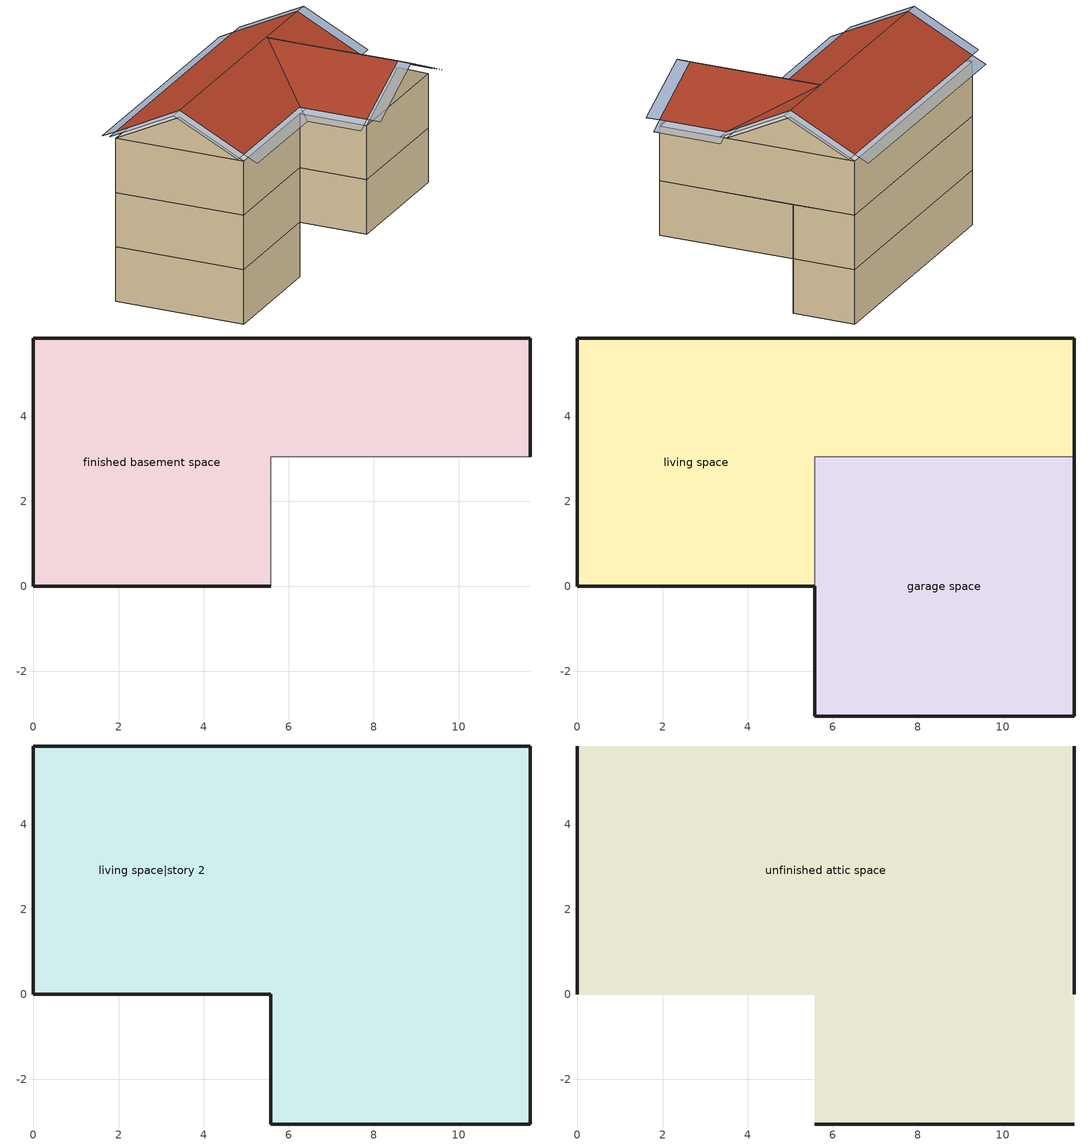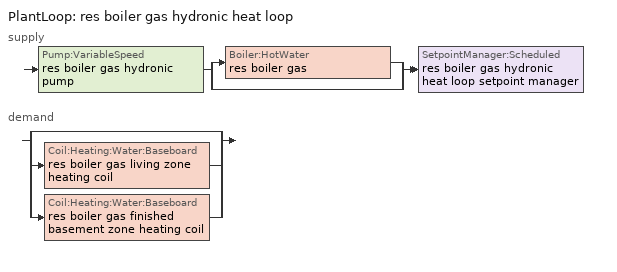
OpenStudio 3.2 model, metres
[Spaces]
finished basement space
 floor foundation: 0,0 0,5.84 11.67,5.84 11.67,3.05 5.58,3.05 5.58,0 z-2.44
 wall foundation: 11.67,3.05 11.67,5.84 0,5.84 0,0 5.58,0 z-2.44:0
 wall adiabatic: 5.58,0 5.58,3.05 11.67,3.05 z-2.44:0
garage space
 floor foundation: 5.58,-3.05 5.58,3.05 11.67,3.05 11.67,-3.05 z0
 wall outside: 5.58,0 5.58,-3.05 11.67,-3.05 11.67,3.05 z0:2.44
 wall to living space: 11.67,3.05 5.58,3.05 5.58,0 z0:2.44
living space
 floor to finished basement space: 0,0 0,5.84 11.67,5.84 11.67,3.05 5.58,3.05 5.58,0 z0
 wall outside: 11.67,3.05 11.67,5.84 0,5.84 0,0 5.58,0 z0:2.44
living space|story 2
 floor to garage space: 11.67,3.05 11.67,-3.05 5.58,-3.05 5.58,3.05 z2.44
 floor to living space: 11.67,5.84 11.67,3.05 5.58,3.05 5.58,0 0,0 0,5.84 z2.44
 wall outside: 0,5.84 0,0 5.58,0 5.58,-3.05 11.67,-3.05 11.67,5.84 0,5.84 z2.44:4.88
unfinished attic space
 floor to living space|story 2: 11.67,5.84 11.67,0 0,0 0,5.84 z4.88; 5.58,-3.05 5.58,0 11.67,0 11.67,-3.05 z4.88
 wall outside: 0,2.92,6.34 0,5.84,4.88 0,0,4.88; 11.67,2.92,6.34 11.67,0,4.88 11.67,5.84,4.88; 5.58,-3.05,4.88 11.67,-3.05,4.88 8.62,-3.05,6.33
 roof outside: 0,2.92,6.64 11.67,2.92,6.64 11.67,5.84,5.18 0,5.84,5.18; 5.58,0,5.17 5.58,-3.05,5.17 8.62,-3.05,6.62 8.62,2.9,6.62; 11.67,0,5.17 8.62,2.9,6.62 8.62,-3.05,6.62 11.67,-3.05,5.17; 0,2.92,6.64 0,0,5.18 5.58,0,5.18 8.62,2.9,6.63 11.67,0,5.18 11.67,2.92,6.64
shading: 4.97,0,4.88 4.97,-3.05,4.88 5.58,-3.05,5.17 5.58,0,5.17; 5.58,-3.66,5.17 8.62,-3.66,6.62 8.62,-3.05,6.62 5.58,-3.05,5.17; -0.61,2.92,6.64 -0.61,0,5.18 0,0,5.18 0,2.92,6.64; 0,-0.61,4.88 5.58,-0.61,4.88 5.58,0,5.18 0,0,5.18; 12.28,0,5.18 12.28,2.92,6.64 11.67,2.92,6.64 11.67,0,5.18; 12.28,-3.05,4.88 12.28,0,4.88 11.67,0,5.17 11.67,-3.05,5.17; 8.62,-3.66,6.62 11.67,-3.66,5.17 11.67,-3.05,5.17 8.62,-3.05,6.62; -0.61,5.84,5.18 -0.61,2.92,6.64 0,2.92,6.64 0,5.84,5.18; 12.28,2.92,6.64 12.28,5.84,5.18 11.67,5.84,5.18 11.67,2.92,6.64; 11.67,6.45,4.88 0,6.45,4.88 0,5.84,5.18 11.67,5.84,5.18
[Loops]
PlantLoop 'res boiler gas hydronic heat loop'
 supply: Pump:VariableSpeed 'res boiler gas hydronic pump' > split
  | Boiler:HotWater 'res boiler gas'
  | bypass
  join > SetpointManager:Scheduled 'res boiler gas hydronic heat loop setpoint manager'
 demand: split
  | bypass
  | Coil:Heating:Water:Baseboard 'res boiler gas living zone heating coil'
  | Coil:Heating:Water:Baseboard 'res boiler gas finished basement zone heating coil'
[Site]
Denver Intl Ap_CO_USA: Latitude {deg}=39.83; Longitude {deg}=-104.65; Time Zone {hr}=-7; Elevation {m}=1650
[ClimateZones]
Climate Zone Institution Name 1=Building America; Climate Zone Document Year 1=0; Climate Zone Value 1=Cold
[Site:WaterMainsTemperature]
Calculation Method=Correlation; Annual Average Outdoor Air Temperature {C}=10.8753; Maximum Difference In Monthly Average Outdoor Air Temperatures {deltaC}=23.1524
[Site:GroundTemperature:Deep]
10.8753, 10.8753, 10.8753, 10.8753, 10.8753, 10.8753, 10.8753, 10.8753, 10.8753, 10.8753, 10.8753, 10.8753
[Building]
Building 1: North Axis {deg}=0; Standards Number of Stories=3; Standards Number of Above Ground Stories=2; Standards Building Type=singlefamilydetached; Standards Number of Living Units=1
[ThermalZone] Use Ideal Air Loads=No
Name | Thermostat
living zone | living zone temperature setpoint
garage zone; unfinished attic zone
finished basement zone | finished basement zone temperature setpoint
[Sizing:Zone] Zone Cooling Design Supply Air Temperature Input Method=SupplyAirTemperature; Zone Cooling Design Supply Air Temperature {C}=14; Zone Cooling Design Supply Air Temperature Difference {deltaC}=11.11; Zone Heating Design Supply Air Temperature Input Method=SupplyAirTemperature; Zone Heating Design Supply Air Temperature {C}=40; Zone Heating Design Supply Air Temperature Difference {deltaC}=11.11; Zone Cooling Design Supply Air Humidity Ratio {kg-H2O/kg-air}=0.0085; Zone Heating Design Supply Air Humidity Ratio {kg-H2O/kg-air}=0.008; Cooling Design Air Flow Method=DesignDay; Heating Design Air Flow Method=DesignDay; Account for Dedicated Outdoor Air System=No; Dedicated Outdoor Air System Control Strategy=NeutralSupplyAir; Dedicated Outdoor Air Low Setpoint Temperature for Design {C}=autosize; Dedicated Outdoor Air High Setpoint Temperature for Design {C}=autosize
living zone; garage zone; unfinished attic zone; finished basement zone
[Zone equipment]
living zone: res boiler gas living zone convective water, res room ac zone ptac
finished basement zone: res boiler gas finished basement zone convective water, res room ac zone ptac 1
[Space]
Name | Space Type | Thermal Zone | Building Unit
garage space | Space Type 1 | garage zone
living space; living space|story 2 | Space Type 2 | living zone | unit 1
unfinished attic space | Space Type 3 | unfinished attic zone
finished basement space | Space Type 4 | finished basement zone | unit 1
[SpaceType]
Name | Standards Space Type
Space Type 1 | garage
Space Type 2 | living
Space Type 3 | unfinished attic
Space Type 4 | finished basement
[BuildingUnit]
unit 1: Building Unit Type=Residential
[External:File]
8760.csv: File=8760.csv
[People:Definition] Number of People Calculation Method=People; Fraction Radiant=0.319734; Sensible Heat Fraction=0.573; Carbon Dioxide Generation Rate {m3/s-W}=0; Enable ASHRAE 55 Comfort Warnings=No; Mean Radiant Temperature Calculation Type=ZoneAveraged
Name | Number of People {people}
res occupants|finished basement space; res occupants|living space | 0.704
res occupants|living space|story 2 | 1.232
[People] Number of People Schedule=occupants; Activity Level Schedule=res occupants activity schedule; Multiplier=1
Name | People Definition | Space or SpaceType
res occupants|finished basement space | res occupants|finished basement space | finished basement space
res occupants|living space|story 2 | res occupants|living space|story 2 | living space|story 2
res occupants|living space | res occupants|living space | living space
[PlantLoop]
res boiler gas hydronic heat loop: Fluid Type=Water; Glycol Concentration=0; Maximum Loop Temperature {C}=100; Minimum Loop Temperature {C}=0; Minimum Loop Flow Rate {m3/s}=0; Plant Loop Volume {m3}=Autocalculate; Load Distribution Scheme=Optimal
[Sizing:Plant]
res boiler gas hydronic heat loop: Loop Type=Heating; Design Loop Exit Temperature {C}=82.2222; Loop Design Temperature Difference {deltaC}=11.1111; Sizing Option=NonCoincident; Zone Timesteps in Averaging Window=1; Coincident Sizing Factor Mode=None
[Pump:VariableSpeed]
res boiler gas hydronic pump: Rated Pump Head {Pa}=20000; Motor Efficiency=0.9; Fraction of Motor Inefficiencies to Fluid Stream=0; Coefficient 1 of the Part Load Performance Curve=0; Coefficient 2 of the Part Load Performance Curve=1; Coefficient 3 of the Part Load Performance Curve=0; Coefficient 4 of the Part Load Performance Curve=0; Pump Control Type=Intermittent; Skin Loss Radiative Fraction=0.5; Design Power Sizing Method=PowerPerFlowPerPressure; Design Electric Power per Unit Flow Rate {W/(m3/s)}=348701.1; Design Shaft Power per Unit Flow Rate per Unit Head {W-s/m3-Pa}=1.28205; Design Minimum Flow Rate Fraction=0
[EnergyManagementSystem:Sensor]
res_boiler_gas_hydronic_pump_s: Output Variable or Output Meter Index Key=res boiler gas hydronic pump; Output Variable or Output Meter=Pump Electricity Energy
[Boiler:HotWater]
res boiler gas: Fuel Type=NaturalGas; Nominal Thermal Efficiency=0.8; Efficiency Curve Temperature Evaluation Variable=LeavingBoiler; Normalized Boiler Efficiency Curve=NonCondensingBoilerEff; Minimum Part Load Ratio=0; Maximum Part Load Ratio=1; Optimum Part Load Ratio=1; Water Outlet Upper Temperature Limit {C}=99.9; Boiler Flow Mode=LeavingSetpointModulated; Parasitic Electric Load {W}=76; Sizing Factor=1
[SetpointManager:Scheduled]
res boiler gas hydronic heat loop setpoint manager: Control Variable=Temperature; Schedule=res boiler gas hydronic heat supply setpoint
[Coil:Heating:Water:Baseboard] Heating Design Capacity Method=HeatingDesignCapacity; Heating Design Capacity {W}=autosize; Heating Design Capacity Per Floor Area {W/m2}=0; Fraction of Autosized Heating Design Capacity=0.8; Convergence Tolerance=0.001
res boiler gas living zone heating coil; res boiler gas finished basement zone heating coil
[ZoneHVAC:Baseboard:Convective:Water] Availability Schedule=Always On Discrete
Name | Heating Coil
res boiler gas living zone convective water | res boiler gas living zone heating coil
res boiler gas finished basement zone convective water | res boiler gas finished basement zone heating coil
[EnergyManagementSystem:Program]
res_boiler_gas_pumps_program: Set unit_1_pumps_h = res_boiler_gas_hydronic_pump_s
[EnergyManagementSystem:OutputVariable]
res boiler gas htg pump:Pumps:Electricity: EMS Variable=unit_1_pumps_h; Type of Data in Variable=Summed; Update Frequency=SystemTimestep; EMS Program or Subroutine=res_boiler_gas_pumps_program; Units=J
[EnergyManagementSystem:ProgramCallingManager]
res boiler gas pump program calling manager: EndOfSystemTimestepBeforeHVACReporting; res_boiler_gas_pumps_program
[Coil:Cooling:DX:SingleSpeed] Availability Schedule=Always On Discrete; Rated Total Cooling Capacity {W}=autosize; Rated Sensible Heat Ratio=0.65; Rated COP {W/W}=2.46644; Rated Air Flow Rate {m3/s}=autosize; Rated Evaporator Fan Power Per Volume Flow Rate {W/(m3/s)}=773.3; Total Cooling Capacity Function of Temperature Curve=RoomAC-Cap-fT; Total Cooling Capacity Function of Flow Fraction Curve=RoomAC-Cap-fFF; Energy Input Ratio Function of Temperature Curve=RoomAC-EIR-fT; Energy Input Ratio Function of Flow Fraction Curve=RoomAC-EIR-fFF; Part Load Fraction Correlation Curve=RoomAC-PLF-fPLR; Minimum Outdoor Dry-Bulb Temperature for Compressor Operation {C}=-25; Condenser Type=AirCooled; Evaporative Condenser Effectiveness=0.9; Evaporative Condenser Air Flow Rate {m3/s}=Autosize; Evaporative Condenser Pump Rated Power Consumption {W}=Autosize; Crankcase Heater Capacity {W}=0; Maximum Outdoor Dry-Bulb Temperature for Crankcase Heater Operation {C}=10; Basin Heater Capacity {W/K}=0; Basin Heater Setpoint Temperature {C}=2
res room ac cooling coil; res room ac cooling coil 1
[Fan:OnOff] Availability Schedule=Always On Discrete; Fan Total Efficiency=1; Pressure Rise {Pa}=0; Maximum Flow Rate {m3/s}=autosize; Motor Efficiency=1; Motor In Airstream Fraction=0
Name | Fan Power Ratio Function of Speed Ratio Curve | Fan Efficiency Ratio Function of Speed Ratio Curve
res room ac living zone clg supply fan | Fan On Off Power Curve | Fan On Off Efficiency Curve
res room ac finished basement zone clg supply fan | Fan On Off Power Curve 1 | Fan On Off Efficiency Curve 1
[Coil:Heating:Electric] Availability Schedule=Always Off Discrete
res room ac always off heating coil; res room ac always off heating coil 1
[ZoneHVAC:PackagedTerminalAirConditioner] Availability Schedule=Always On Discrete; Supply Air Flow Rate During Cooling Operation {m3/s}=Autosize; Supply Air Flow Rate During Heating Operation {m3/s}=Autosize; Supply Air Flow Rate When No Cooling or Heating is Needed {m3/s}=Autosize; Outdoor Air Flow Rate During Cooling Operation {m3/s}=Autosize; Outdoor Air Flow Rate During Heating Operation {m3/s}=Autosize; Outdoor Air Flow Rate When No Cooling or Heating is Needed {m3/s}=Autosize; Fan Placement=DrawThrough; Supply Air Fan Operating Mode Schedule=Always Off Discrete
Name | Supply Air Fan | Heating Coil | Cooling Coil
res room ac zone ptac | res room ac living zone clg supply fan | res room ac always off heating coil | res room ac cooling coil
res room ac zone ptac 1 | res room ac finished basement zone clg supply fan | res room ac always off heating coil 1 | res room ac cooling coil 1
[ThermostatSetpoint:DualSetpoint] Heating Setpoint Temperature Schedule=res heating setpoint; Cooling Setpoint Temperature Schedule=res cooling setpoint
finished basement zone temperature setpoint; living zone temperature setpoint
[Schedule:File]
occupants: External File=8760.csv; Column Number=1; Rows to Skip at Top=1; Number of Hours of Data=8760; Minutes per Item=60
[Schedule:Constant]
Name | Value
res occupants activity schedule | 112.539
res boiler gas hydronic heat supply setpoint | 82.2222
Always On Discrete | 1
Always Off Discrete | 0
[Curve:Bicubic]
NonCondensingBoilerEff: Coefficient1 Constant=1.11172; Coefficient2 x=0.0786141; Coefficient3 x**2=-0.400426; Coefficient4 y=0; Coefficient5 y**2=-0.000156783; Coefficient6 x*y=0.0093846; Coefficient7 x**3=0.234258; Coefficient8 y**3=1.32927e-06; Coefficient9 x**2*y=-0.0044467; Coefficient10 x*y**2=-1.22498e-05; Minimum Value of x=0.1; Maximum Value of x=1; Minimum Value of y=20; Maximum Value of y=80
[Curve:Biquadratic] Minimum Value of x=0; Maximum Value of x=100; Minimum Value of y=0; Maximum Value of y=100
Name | Coefficient1 Constant | Coefficient2 x | Coefficient3 x**2 | Coefficient4 y | Coefficient5 y**2 | Coefficient6 x*y
RoomAC-Cap-fT | 1.55736 | -0.0744482 | 0.0030986 | 0.00145958 | -4.1148e-05 | -0.000426714
RoomAC-EIR-fT | -0.350448 | 0.11681 | -0.00339951 | -0.00122609 | 0.000600809 | -0.000466884
[Curve:Quadratic] Coefficient3 x**2=0; Minimum Value of x=0; Minimum Curve Output=0
Name | Coefficient1 Constant | Coefficient2 x | Maximum Value of x | Maximum Curve Output
RoomAC-Cap-fFF; RoomAC-EIR-fFF | 1 | 0 | 2 | 2
RoomAC-PLF-fPLR | 0.78 | 0.22 | 1 | 1
[Curve:Exponent] Coefficient1 Constant=1; Coefficient2 Constant=0; Coefficient3 Constant=0; Minimum Value of x=0; Maximum Value of x=1
Fan On Off Power Curve; Fan On Off Power Curve 1
[Curve:Cubic] Coefficient1 Constant=1; Coefficient2 x=0; Coefficient3 x**2=0; Coefficient4 x**3=0; Minimum Value of x=0; Maximum Value of x=1
Fan On Off Efficiency Curve; Fan On Off Efficiency Curve 1
[Schedule:Ruleset]
Name | Default Day Schedule | Summer Design Day Schedule | Winter Design Day Schedule
res heating setpoint | Schedule Day 5 | res heating setpoint summer design | res heating setpoint winter design
res cooling setpoint | Schedule Day 6 | res cooling setpoint summer design | res cooling setpoint winter design
[Schedule:Day]
Schedule Day 5; Schedule Day 6: 24, 0, 0
res heating setpoint allday1; res heating setpoint allday2; res heating setpoint allday3; res heating setpoint allday4; res heating setpoint allday5; res heating setpoint allday6; res heating setpoint allday7; res heating setpoint allday8; res heating setpoint allday9; res heating setpoint allday10; res heating setpoint allday11; res heating setpoint allday12: 24, 0, 21.6667
res heating setpoint winter design; res cooling setpoint winter design: 24, 0, 21.1111
res heating setpoint summer design; res cooling setpoint summer design: 24, 0, 23.8889
res cooling setpoint allday1; res cooling setpoint allday2; res cooling setpoint allday3; res cooling setpoint allday4; res cooling setpoint allday5; res cooling setpoint allday6; res cooling setpoint allday7; res cooling setpoint allday8; res cooling setpoint allday9; res cooling setpoint allday10; res cooling setpoint allday11; res cooling setpoint allday12: 24, 0, 24.4444
[Schedule:Rule] Apply Sunday=Yes; Apply Monday=Yes; Apply Tuesday=Yes; Apply Wednesday=Yes; Apply Thursday=Yes; Apply Friday=Yes; Apply Saturday=Yes; Date Specification Type=DateRange; Start Day=1
Name | Schedule Ruleset | Rule Order | Day Schedule | Start Month | End Month | End Day
res heating setpoint allday rule1 | res heating setpoint | 11 | res heating setpoint allday1 | 1 | 1 | 31
res heating setpoint allday rule2 | res heating setpoint | 10 | res heating setpoint allday2 | 2 | 2 | 28
res heating setpoint allday rule3 | res heating setpoint | 9 | res heating setpoint allday3 | 3 | 3 | 31
res heating setpoint allday rule4 | res heating setpoint | 8 | res heating setpoint allday4 | 4 | 4 | 30
res heating setpoint allday rule5 | res heating setpoint | 7 | res heating setpoint allday5 | 5 | 5 | 31
res heating setpoint allday rule6 | res heating setpoint | 6 | res heating setpoint allday6 | 6 | 6 | 30
res heating setpoint allday rule7 | res heating setpoint | 5 | res heating setpoint allday7 | 7 | 7 | 31
res heating setpoint allday rule8 | res heating setpoint | 4 | res heating setpoint allday8 | 8 | 8 | 31
res heating setpoint allday rule9 | res heating setpoint | 3 | res heating setpoint allday9 | 9 | 9 | 30
res heating setpoint allday rule10 | res heating setpoint | 2 | res heating setpoint allday10 | 10 | 10 | 31
res heating setpoint allday rule11 | res heating setpoint | 1 | res heating setpoint allday11 | 11 | 11 | 30
res heating setpoint allday rule12 | res heating setpoint | 0 | res heating setpoint allday12 | 12 | 12 | 31
res cooling setpoint allday rule1 | res cooling setpoint | 11 | res cooling setpoint allday1 | 1 | 1 | 31
res cooling setpoint allday rule2 | res cooling setpoint | 10 | res cooling setpoint allday2 | 2 | 2 | 28
res cooling setpoint allday rule3 | res cooling setpoint | 9 | res cooling setpoint allday3 | 3 | 3 | 31
res cooling setpoint allday rule4 | res cooling setpoint | 8 | res cooling setpoint allday4 | 4 | 4 | 30
res cooling setpoint allday rule5 | res cooling setpoint | 7 | res cooling setpoint allday5 | 5 | 5 | 31
res cooling setpoint allday rule6 | res cooling setpoint | 6 | res cooling setpoint allday6 | 6 | 6 | 30
res cooling setpoint allday rule7 | res cooling setpoint | 5 | res cooling setpoint allday7 | 7 | 7 | 31
res cooling setpoint allday rule8 | res cooling setpoint | 4 | res cooling setpoint allday8 | 8 | 8 | 31
res cooling setpoint allday rule9 | res cooling setpoint | 3 | res cooling setpoint allday9 | 9 | 9 | 30
res cooling setpoint allday rule10 | res cooling setpoint | 2 | res cooling setpoint allday10 | 10 | 10 | 31
res cooling setpoint allday rule11 | res cooling setpoint | 1 | res cooling setpoint allday11 | 11 | 11 | 30
res cooling setpoint allday rule12 | res cooling setpoint | 0 | res cooling setpoint allday12 | 12 | 12 | 31
